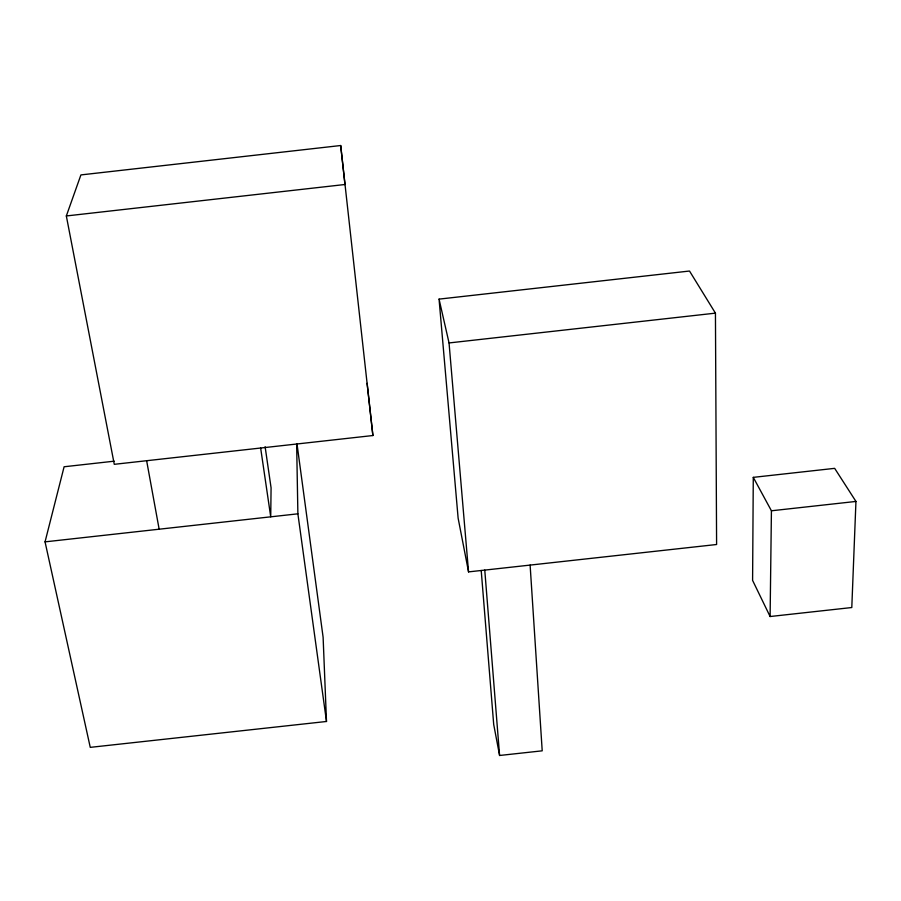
<?xml version="1.0" encoding="UTF-8"?>
<svg xmlns="http://www.w3.org/2000/svg" width="901" height="901" viewBox="0 0 901 901"><rect width="100%" height="100%" fill="white"/><g stroke="black" fill="none" stroke-linecap="round" stroke-linejoin="round"><path stroke-width="1.35" d="M753.281 477.361L752.594 580.39L770.107 616.521L851.794 607.533L855.95 501.44L834.664 468.351L753.281 477.361L771.425 510.788L770.107 616.521M296.97 443.652L323.11 637.244L326.5 721.476L90.258 747.357L45.05 541.861L64.106 466.763L114.224 461.177M66.336 215.958L80.91 174.918L340.691 145.523L372.89 435.532L114.281 464.319L66.336 215.958L344.97 184.502L340.691 145.523M439.057 299.121L689.513 271.032L715.439 313.143L716.599 544.508L468.554 571.887L458.125 518.143L439.057 299.121L449.047 342.943L468.554 571.887M449.047 342.943L715.439 313.143M45.05 541.861L297.882 513.818L296.643 443.675M771.425 510.788L855.95 501.44M481.213 570.502L493.703 724.472L499.593 755.477L542.211 750.826L530.115 565.096M146.638 460.715L159.15 529.202M260.648 448.034L270.728 516.825L271.077 487.858L265.119 446.738M297.882 513.818L326.5 721.476M367.135 383.33L372.89 435.532M484.772 570.096L499.593 755.477"/></g></svg>
